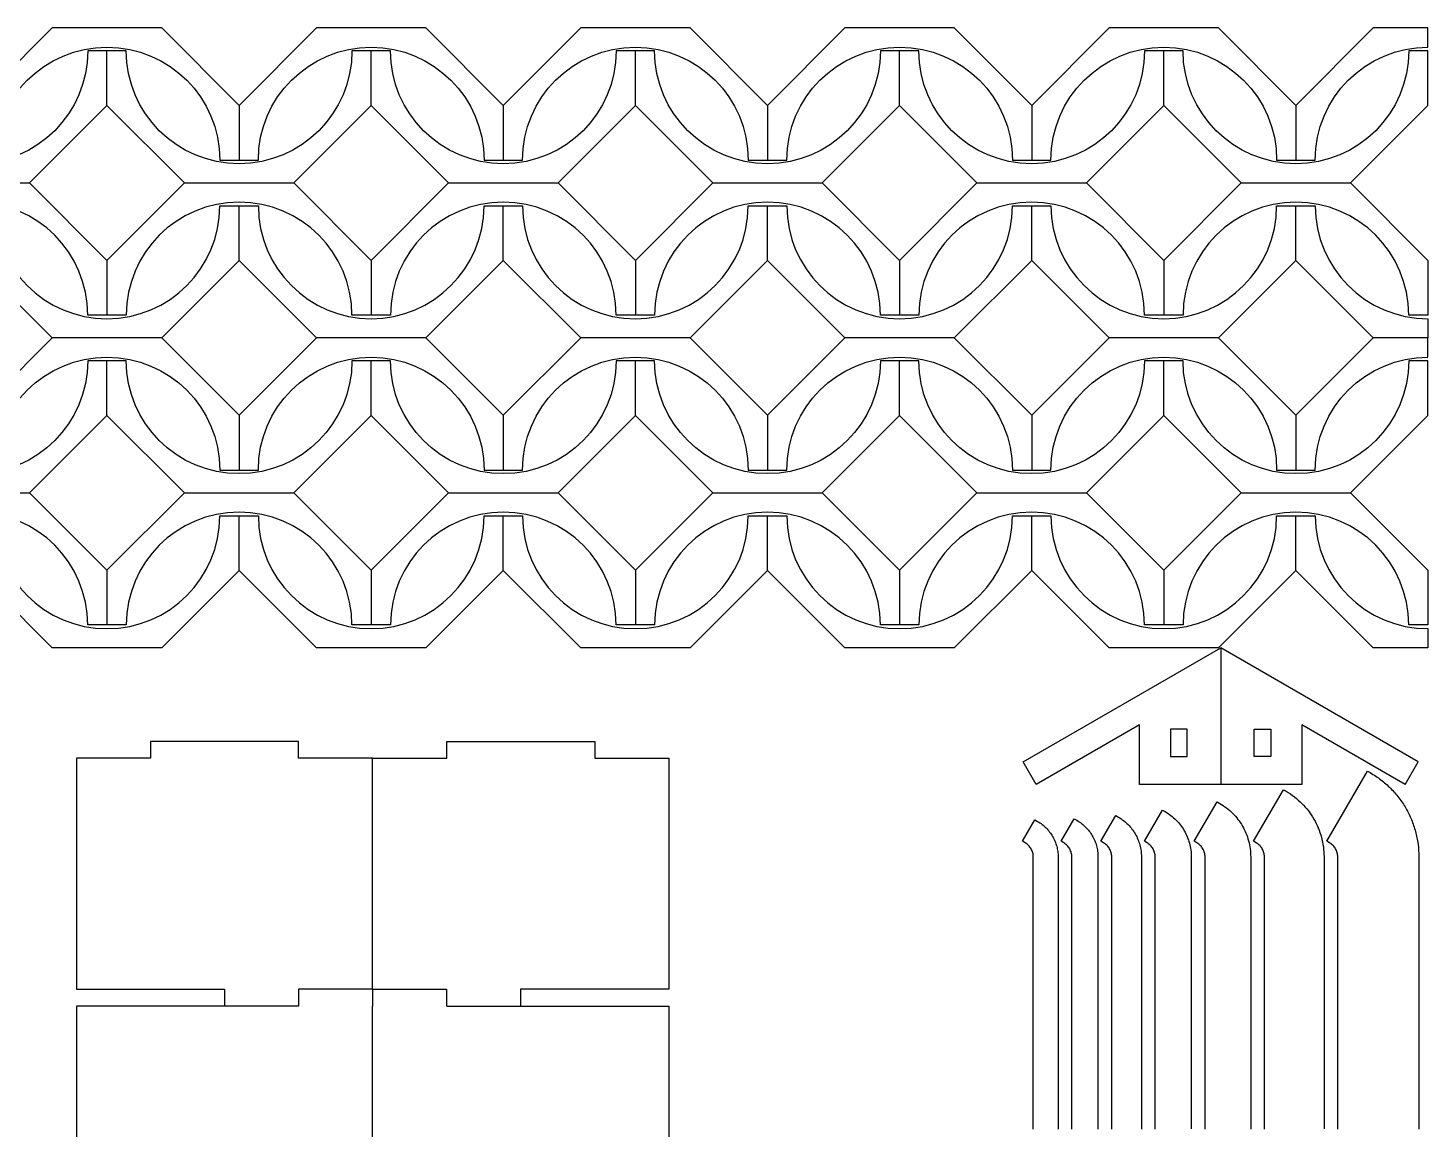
# Model space of a CAD drawing. Extents: x 0 to 1188, y -593 to 900.
# Drawn here: x 933.6 to 1188, y 699.9 to 900 of the extents above; entities that cross this region are included whole.
import ezdxf

# ---------------------------------------------------------------- set-up
doc = ezdxf.new("R2010")
doc.units = 0
doc.layers.add('Layer_1', color=7, linetype='CONTINUOUS')

msp = doc.modelspace()

# ---------------------------------------------------------------- linework, layer by layer
at = {"layer": 'Layer_1', "color": 7}
for p, q in [((938.05878, 899.99998), (923.999909, 885.94118)), ((957.941029, 899.99998), (938.05878, 899.99998)), ((971.999909, 885.94118), (957.941029, 899.99998)), ((986.058786, 899.99998), (971.999906, 885.94118)), ((1005.941026, 899.99998), (986.058786, 899.99998)), ((1019.999906, 885.94118), (1005.941026, 899.99998)), ((1034.058786, 899.99998), (1019.999906, 885.94118)), ((1053.941026, 899.99998), (1034.058786, 899.99998)), ((1067.999906, 885.94118), (1053.941026, 899.99998)), ((1082.058766, 899.99998), (1067.999906, 885.94118)), ((1101.941016, 899.99998), (1082.058766, 899.99998)), ((1115.999899, 885.94118), (1101.941016, 899.99998)), ((1130.05877, 899.99998), (1115.999899, 885.94118)), ((1149.941019, 899.99998), (1130.05877, 899.99998)), ((1163.999899, 885.94118), (1149.941019, 899.99998)), ((1178.05877, 900), (1163.999899, 885.9412)), ((1187.999895, 900), (1178.05877, 900)), ((1187.999839, 896.5001), (1187.999895, 900)), ((947.999859, 895.83811), (944.499919, 895.83811)), ((947.999859, 885.89701), (947.999859, 895.83811)), ((951.499919, 895.83811), (947.999859, 895.83811)), ((995.999859, 895.83811), (992.499919, 895.83811)), ((999.499916, 895.83811), (995.999856, 895.83811)), ((995.999859, 885.89701), (995.999859, 895.83811)), ((1043.999856, 895.83811), (1040.499917, 895.83811)), ((1043.999856, 885.89701), (1043.999856, 895.83811)), ((1047.499916, 895.83811), (1043.999856, 895.83811)), ((1091.999849, 895.83811), (1088.499909, 895.83811)), ((1091.999849, 885.89701), (1091.999849, 895.83811)), ((1095.499909, 895.83811), (1091.999849, 895.83811)), ((1139.999849, 895.83811), (1136.499909, 895.83811)), ((1139.999849, 885.89701), (1139.999849, 895.83811)), ((1143.499909, 895.83811), (1139.999849, 895.83811)), ((1187.999849, 895.83811), (1184.499909, 895.83811)), ((1187.999849, 885.89701), (1187.999849, 895.83811)), ((933.940979, 871.83821), (947.999859, 885.89701)), ((947.999859, 885.89701), (962.058739, 871.83821)), ((971.999906, 885.94118), (971.999906, 876.00008)), ((981.940979, 871.83821), (995.999859, 885.89701)), ((995.999856, 885.89701), (1010.058736, 871.83821)), ((1019.999906, 885.94118), (1019.999906, 876.00008)), ((1029.940985, 871.83821), (1043.999856, 885.89701)), ((1043.999856, 885.89701), (1058.058739, 871.83821)), ((1067.999906, 885.94118), (1067.999906, 876.00008)), ((1077.940989, 871.83821), (1091.999849, 885.89701)), ((1091.999849, 885.89701), (1106.058729, 871.83821)), ((1115.999899, 885.94118), (1115.999899, 876.00008)), ((1125.940969, 871.83821), (1139.999849, 885.89701)), ((1139.999849, 885.89701), (1154.058729, 871.83821)), ((1163.999899, 885.9412), (1163.999899, 876.0001)), ((1173.940969, 871.83821), (1187.999849, 885.89701)), ((968.499849, 876.00008), (971.999909, 876.00008)), ((971.999906, 876.00008), (975.499846, 876.00008)), ((1016.499846, 876.00008), (1019.999906, 876.00008)), ((1019.999906, 876.00008), (1023.499846, 876.00008)), ((1064.499846, 876.00008), (1067.999906, 876.00008)), ((1067.999906, 876.00008), (1071.499846, 876.00008)), ((1112.499839, 876.00008), (1115.999899, 876.00008)), ((1115.999899, 876.00008), (1119.499838, 876.00008)), ((1160.499839, 876.00008), (1163.999899, 876.00008)), ((1163.999899, 876.0001), (1167.499838, 876.0001)), ((914.058739, 871.83819), (933.940979, 871.83819)), ((933.940979, 871.83819), (947.999859, 857.77939)), ((947.999859, 857.77939), (962.058739, 871.83819)), ((962.058739, 871.83819), (981.940979, 871.83819)), ((981.940979, 871.83819), (995.999859, 857.77939)), ((995.999856, 857.77939), (1010.058736, 871.83819)), ((1010.058736, 871.83819), (1029.940985, 871.83819)), ((1029.940985, 871.83819), (1043.999856, 857.77939)), ((1043.999856, 857.77939), (1058.058739, 871.83819)), ((1058.058739, 871.83819), (1077.940989, 871.83819)), ((1077.940989, 871.83819), (1091.999849, 857.77939)), ((1091.999849, 857.77939), (1106.058729, 871.83819)), ((1106.058729, 871.83819), (1125.940969, 871.83819)), ((1125.940969, 871.83819), (1139.999849, 857.77939)), ((1139.999849, 857.77939), (1154.058729, 871.83819)), ((1154.058729, 871.83819), (1173.940969, 871.83819)), ((1173.940969, 871.83819), (1187.999849, 857.77939)), ((968.499849, 867.67632), (971.999909, 867.67632)), ((971.999906, 857.73522), (971.999906, 867.67632)), ((971.999906, 867.67632), (975.499846, 867.67632)), ((1016.499846, 867.67632), (1019.999906, 867.67632)), ((1019.999906, 857.73522), (1019.999906, 867.67632)), ((1019.999906, 867.67632), (1023.499846, 867.67632)), ((1064.499846, 867.67632), (1067.999906, 867.67632)), ((1067.999906, 857.73522), (1067.999906, 867.67632)), ((1067.999906, 867.67632), (1071.499846, 867.67632)), ((1112.499839, 867.67632), (1115.999899, 867.67632)), ((1115.999899, 857.73522), (1115.999899, 867.67632)), ((1115.999899, 867.67632), (1119.499838, 867.67632)), ((1160.499839, 867.67632), (1163.999899, 867.67632)), ((1163.999899, 857.7352), (1163.999899, 867.6763)), ((1163.999899, 867.6763), (1167.499838, 867.6763)), ((938.05878, 843.67642), (923.999909, 857.73522)), ((947.999859, 857.77939), (947.999859, 847.83829)), ((971.999909, 857.73522), (957.941029, 843.67642)), ((986.058786, 843.67642), (971.999906, 857.73522)), ((995.999859, 857.77939), (995.999859, 847.83829)), ((1019.999906, 857.73522), (1005.941026, 843.67642)), ((1034.058786, 843.67642), (1019.999906, 857.73522)), ((1043.999856, 857.77939), (1043.999856, 847.83829)), ((1067.999906, 857.73522), (1053.941026, 843.67642)), ((1082.058766, 843.67642), (1067.999906, 857.73522)), ((1091.999849, 857.77939), (1091.999849, 847.83829)), ((1115.999899, 857.73522), (1101.941016, 843.67642)), ((1130.05877, 843.67642), (1115.999899, 857.73522)), ((1139.999849, 857.77939), (1139.999849, 847.83829)), ((1163.999899, 857.73522), (1149.941019, 843.67642)), ((1178.05877, 843.6764), (1163.999899, 857.7352)), ((1187.999849, 857.77939), (1187.999849, 847.83829)), ((947.999859, 847.83829), (944.499919, 847.83829)), ((951.499919, 847.83829), (947.999859, 847.83829)), ((995.999859, 847.83829), (992.499919, 847.83829)), ((999.499916, 847.83829), (995.999856, 847.83829)), ((1043.999856, 847.83829), (1040.499917, 847.83829)), ((1047.499916, 847.83829), (1043.999856, 847.83829)), ((1091.999849, 847.83829), (1088.499909, 847.83829)), ((1095.499909, 847.83829), (1091.999849, 847.83829)), ((1139.999849, 847.83829), (1136.499909, 847.83829)), ((1143.499909, 847.83829), (1139.999849, 847.83829)), ((1187.999849, 847.83829), (1184.499909, 847.83829)), ((1187.999839, 847.1763), (1187.999895, 843.6764)), ((938.05878, 843.67638), (923.999909, 829.61758)), ((957.941029, 843.67642), (938.05878, 843.67642)), ((971.999909, 829.61758), (957.941029, 843.67638)), ((986.058786, 843.67638), (971.999906, 829.61758)), ((1005.941026, 843.67642), (986.058786, 843.67642)), ((1019.999906, 829.61758), (1005.941026, 843.67638)), ((1034.058786, 843.67638), (1019.999906, 829.61758)), ((1053.941026, 843.67642), (1034.058786, 843.67642)), ((1067.999906, 829.61758), (1053.941026, 843.67638)), ((1082.058766, 843.67638), (1067.999906, 829.61758)), ((1101.941016, 843.67642), (1082.058766, 843.67642)), ((1115.999899, 829.61758), (1101.941016, 843.67638)), ((1130.05877, 843.67638), (1115.999899, 829.61758)), ((1149.941019, 843.67642), (1130.05877, 843.67642)), ((1163.999899, 829.61758), (1149.941019, 843.67638)), ((1178.05877, 843.6764), (1163.999899, 829.6176)), ((1187.999895, 843.6764), (1178.05877, 843.6764)), ((1187.999839, 840.1765), (1187.999895, 843.6764)), ((947.999859, 839.51451), (944.499919, 839.51451)), ((947.999859, 829.57341), (947.999859, 839.51451)), ((951.499919, 839.51451), (947.999859, 839.51451)), ((995.999859, 839.51451), (992.499919, 839.51451)), ((999.499916, 839.51451), (995.999856, 839.51451)), ((995.999859, 829.57341), (995.999859, 839.51451)), ((1043.999856, 839.51451), (1040.499917, 839.51451)), ((1043.999856, 829.57341), (1043.999856, 839.51451)), ((1047.499916, 839.51451), (1043.999856, 839.51451)), ((1091.999849, 839.51451), (1088.499909, 839.51451)), ((1091.999849, 829.57341), (1091.999849, 839.51451)), ((1095.499909, 839.51451), (1091.999849, 839.51451)), ((1139.999849, 839.51451), (1136.499909, 839.51451)), ((1139.999849, 829.57341), (1139.999849, 839.51451)), ((1143.499909, 839.51451), (1139.999849, 839.51451)), ((1187.999849, 839.51451), (1184.499909, 839.51451)), ((1187.999849, 829.57341), (1187.999849, 839.51451)), ((933.940979, 815.51461), (947.999859, 829.57341)), ((947.999859, 829.57341), (962.058739, 815.51461)), ((971.999906, 829.61758), (971.999906, 819.67648)), ((981.940979, 815.51461), (995.999859, 829.57341)), ((995.999856, 829.57341), (1010.058736, 815.51461)), ((1019.999906, 829.61758), (1019.999906, 819.67648)), ((1029.940985, 815.51461), (1043.999856, 829.57341)), ((1043.999856, 829.57341), (1058.058739, 815.51461)), ((1067.999906, 829.61758), (1067.999906, 819.67648)), ((1077.940989, 815.51461), (1091.999849, 829.57341)), ((1091.999849, 829.57341), (1106.058729, 815.51461)), ((1115.999899, 829.61758), (1115.999899, 819.67648)), ((1125.940969, 815.51461), (1139.999849, 829.57341)), ((1139.999849, 829.57341), (1154.058729, 815.51461)), ((1163.999899, 829.6176), (1163.999899, 819.6765)), ((1173.940969, 815.51461), (1187.999849, 829.57341)), ((968.499849, 819.67648), (971.999909, 819.67648)), ((971.999906, 819.67648), (975.499846, 819.67648)), ((1016.499846, 819.67648), (1019.999906, 819.67648)), ((1019.999906, 819.67648), (1023.499846, 819.67648)), ((1064.499846, 819.67648), (1067.999906, 819.67648)), ((1067.999906, 819.67648), (1071.499846, 819.67648)), ((1112.499839, 819.67648), (1115.999899, 819.67648)), ((1115.999899, 819.67648), (1119.499838, 819.67648)), ((1160.499839, 819.67648), (1163.999899, 819.67648)), ((1163.999899, 819.6765), (1167.499838, 819.6765)), ((914.058739, 815.51459), (933.940979, 815.51459)), ((933.940979, 815.51459), (947.999859, 801.45579)), ((947.999859, 801.45579), (962.058739, 815.51459)), ((962.058739, 815.51459), (981.940979, 815.51459)), ((981.940979, 815.51459), (995.999859, 801.45579)), ((995.999856, 801.45579), (1010.058736, 815.51459)), ((1010.058736, 815.51459), (1029.940985, 815.51459)), ((1029.940985, 815.51459), (1043.999856, 801.45579)), ((1043.999856, 801.45579), (1058.058739, 815.51459)), ((1058.058739, 815.51459), (1077.940989, 815.51459)), ((1077.940989, 815.51459), (1091.999849, 801.45579)), ((1091.999849, 801.45579), (1106.058729, 815.51459)), ((1106.058729, 815.51459), (1125.940969, 815.51459)), ((1125.940969, 815.51459), (1139.999849, 801.45579)), ((1139.999849, 801.45579), (1154.058729, 815.51459)), ((1154.058729, 815.51459), (1173.940969, 815.51459)), ((1173.940969, 815.51459), (1187.999849, 801.45579)), ((968.499849, 811.35272), (971.999909, 811.35272)), ((971.999906, 801.41162), (971.999906, 811.35272)), ((971.999906, 811.35272), (975.499846, 811.35272)), ((1016.499846, 811.35272), (1019.999906, 811.35272)), ((1019.999906, 801.41162), (1019.999906, 811.35272)), ((1019.999906, 811.35272), (1023.499846, 811.35272)), ((1064.499846, 811.35272), (1067.999906, 811.35272)), ((1067.999906, 801.41162), (1067.999906, 811.35272)), ((1067.999906, 811.35272), (1071.499846, 811.35272)), ((1112.499839, 811.35272), (1115.999899, 811.35272)), ((1115.999899, 801.41162), (1115.999899, 811.35272)), ((1115.999899, 811.35272), (1119.499838, 811.35272)), ((1160.499839, 811.35272), (1163.999899, 811.35272)), ((1163.999899, 801.4116), (1163.999899, 811.3527)), ((1163.999899, 811.3527), (1167.499838, 811.3527)), ((938.05878, 787.35282), (923.999909, 801.41162)), ((947.999859, 801.45579), (947.999859, 791.51469)), ((971.999909, 801.41162), (957.941029, 787.35282)), ((986.058786, 787.35282), (971.999906, 801.41162)), ((995.999859, 801.45579), (995.999859, 791.51469)), ((1019.999906, 801.41162), (1005.941026, 787.35282)), ((1034.058786, 787.35282), (1019.999906, 801.41162)), ((1043.999856, 801.45579), (1043.999856, 791.51469)), ((1067.999906, 801.41162), (1053.941026, 787.35282)), ((1082.058766, 787.35282), (1067.999906, 801.41162)), ((1091.999849, 801.45579), (1091.999849, 791.51469)), ((1115.999899, 801.41162), (1101.941016, 787.35282)), ((1130.05877, 787.35282), (1115.999899, 801.41162)), ((1139.999849, 801.45579), (1139.999849, 791.51469)), ((1163.999899, 801.41162), (1149.941019, 787.35282)), ((1178.05877, 787.3528), (1163.999899, 801.4116)), ((1187.999849, 801.45579), (1187.999849, 791.51469)), ((947.999859, 791.51469), (944.499919, 791.51469)), ((951.499919, 791.51469), (947.999859, 791.51469)), ((995.999859, 791.51469), (992.499919, 791.51469)), ((999.499916, 791.51469), (995.999856, 791.51469)), ((1043.999856, 791.51469), (1040.499917, 791.51469)), ((1047.499916, 791.51469), (1043.999856, 791.51469)), ((1091.999849, 791.51469), (1088.499909, 791.51469)), ((1095.499909, 791.51469), (1091.999849, 791.51469)), ((1139.999849, 791.51469), (1136.499909, 791.51469)), ((1143.499909, 791.51469), (1139.999849, 791.51469)), ((1187.999849, 791.51469), (1184.499909, 791.51469)), ((1187.999839, 790.8527), (1187.999895, 787.3528)), ((957.941029, 787.35282), (938.05878, 787.35282)), ((1005.941026, 787.35282), (986.058786, 787.35282)), ((1053.941026, 787.35282), (1034.058786, 787.35282)), ((1101.941016, 787.35282), (1082.058766, 787.35282)), ((1114.444874, 766.631516), (1150.335561, 787.352808)), ((1149.941019, 787.35282), (1130.05877, 787.35282)), ((1150.335561, 787.352808), (1150.335561, 762.526625)), ((1186.226259, 766.631516), (1150.335561, 787.352808)), ((1187.999895, 787.3528), (1178.05877, 787.3528)), ((1135.605472, 773.375637), (1116.815073, 762.526625)), ((1135.605472, 762.526625), (1135.605472, 773.375637)), ((1183.856059, 762.526625), (1165.06566, 773.375637)), ((1165.06566, 773.375637), (1165.06566, 762.526625)), ((1141.231672, 772.601196), (1141.231672, 767.601116)), ((1144.231372, 772.601196), (1141.231672, 772.601196)), ((1141.231672, 772.601196), (1141.231672, 772.601196)), ((1144.231372, 767.601116), (1144.231372, 772.601196)), ((1156.439761, 767.601116), (1156.439761, 772.601196)), ((1156.439761, 772.601196), (1159.43946, 772.601196)), ((1159.43946, 772.601196), (1159.43946, 767.601116)), ((1159.43946, 772.601196), (1159.43946, 772.601196)), ((982.788937, 770.368245), (955.892336, 770.368245)), ((955.892336, 770.368245), (955.892336, 767.309545)), ((982.788937, 767.309545), (982.788937, 770.368245)), ((1009.715303, 767.309543), (1009.715303, 770.368243)), ((1009.715303, 770.368243), (1036.611904, 770.368243)), ((1036.611904, 770.368243), (1036.611904, 767.309543)), ((955.892336, 767.309545), (942.429216, 767.309545)), ((942.429216, 767.309545), (942.429216, 725.309644)), ((996.252068, 767.309545), (982.788937, 767.309545)), ((996.252068, 725.309644), (996.252068, 767.309545)), ((996.252173, 767.309543), (1009.715303, 767.309543)), ((1036.611904, 767.309543), (1050.075024, 767.309543)), ((1050.075024, 767.309543), (1050.075024, 725.309642)), ((1116.815073, 762.526625), (1114.444874, 766.631516)), ((1141.231672, 767.601116), (1144.231372, 767.601116)), ((1159.43946, 767.601116), (1156.439761, 767.601116)), ((1183.856059, 762.526625), (1186.226259, 766.631516)), ((1169.642706, 752.207529), (1177.008015, 764.96462)), ((1177.008015, 764.96462), (1177.497325, 764.68222)), ((1165.06566, 762.526625), (1135.605472, 762.526625)), ((1156.318596, 752.210179), (1161.728485, 761.580369)), ((1161.728485, 761.580369), (1162.217315, 761.298169)), ((1145.52739, 752.207405), (1149.670889, 759.384157)), ((1149.670889, 759.384157), (1150.160194, 759.101657)), ((1114.329556, 752.209229), (1116.579586, 756.106329)), ((1116.579586, 756.106329), (1117.068886, 755.823929)), ((1121.333526, 752.208629), (1123.703726, 756.314029)), ((1123.703726, 756.314029), (1124.192556, 756.031729)), ((1128.577336, 752.208629), (1131.271696, 756.875429)), ((1131.271696, 756.875429), (1131.761006, 756.592929)), ((1136.470426, 752.208729), (1139.746825, 757.883629)), ((1139.746825, 757.883629), (1140.236135, 757.601129)), ((1119.797396, 753.092929), (1119.797396, 753.092929)), ((1114.818826, 751.926629), (1114.329556, 752.209229)), ((1121.822836, 751.926229), (1121.333526, 752.208629)), ((1129.066646, 751.926229), (1128.577336, 752.208629)), ((1136.959716, 751.926129), (1136.470426, 752.208729)), ((1146.016694, 751.924905), (1145.52739, 752.207405)), ((1156.807906, 751.927679), (1156.318596, 752.210179)), ((1170.132025, 751.925129), (1169.642706, 752.207529)), ((1116.269816, 749.760729), (1116.272816, 749.760729)), ((1116.296376, 699.929328), (1116.296216, 749.364229)), ((1120.796936, 749.362729), (1120.797176, 699.929028)), ((1123.273786, 749.760129), (1123.276786, 749.760129)), ((1123.300336, 699.928828), (1123.300186, 749.363829)), ((1128.040885, 749.364529), (1128.041055, 699.929628)), ((1130.518596, 749.760229), (1130.520596, 749.760229)), ((1130.545156, 699.928828), (1130.544996, 749.363729)), ((1135.934125, 749.363729), (1135.934115, 699.929628)), ((1138.410696, 749.760229), (1138.413696, 749.760229)), ((1138.437266, 699.928828), (1138.437096, 749.363729)), ((1144.991135, 749.364529), (1144.990605, 699.930728)), ((1147.468023, 749.76046), (1147.470621, 749.75896)), ((1147.49457, 699.92916), (1147.494399, 749.364065)), ((1155.782426, 749.36301), (1155.782363, 699.928818)), ((1158.258855, 749.761679), (1158.261855, 749.761679)), ((1158.285375, 699.930378), (1158.285455, 749.365679)), ((1169.106084, 749.366679), (1169.106484, 699.931078)), ((1171.583995, 749.760229), (1171.585995, 749.759229)), ((1171.610575, 699.928828), (1171.610395, 749.363729)), ((1186.341494, 749.364229), (1186.340904, 699.929128)), ((942.429216, 725.309644), (969.355527, 725.309644)), ((969.355527, 725.309644), (969.355527, 722.250944)), ((996.252068, 725.309644), (982.803797, 725.309644)), ((982.803797, 725.309644), (982.803797, 722.250944)), ((996.252068, 725.309644), (996.252068, 722.250944)), ((996.252173, 725.309642), (1009.700443, 725.309642)), ((1009.700443, 725.309642), (1009.700443, 722.250942)), ((1050.075024, 725.309642), (1023.148713, 725.309642)), ((1023.148713, 725.309642), (1023.148713, 722.250942)), ((982.777037, 722.250924), (942.429226, 722.250924)), ((942.429226, 722.250924), (942.429226, 680.251023)), ((996.252078, 680.251023), (996.252078, 722.250924)), ((1009.727218, 722.250834), (1050.075029, 722.250834)), ((1050.075029, 722.250834), (1050.075029, 680.250933)), ((1158.285545, 699.929578), (1158.285375, 699.930378)), ((1158.286175, 699.929578), (1158.285545, 699.929578))]:
    msp.add_line(p, q, dxfattribs=at)
for points in [[(944.499919, 895.83811), (944.499919, 884.51631), (935.321769, 875.33811), (923.999919, 875.33811)], [(927.499848, 876.00008), (927.499848, 887.32188), (936.677999, 896.50008), (947.999849, 896.50008)], [(947.999849, 896.50008), (959.321689, 896.50008), (968.499849, 887.32188), (968.499849, 876.00008)], [(971.999919, 875.33811), (960.678079, 875.33811), (951.499919, 884.51631), (951.499919, 895.83811)], [(992.499919, 895.83811), (992.499919, 884.51631), (983.321769, 875.33811), (971.999919, 875.33811)], [(975.499846, 876.00008), (975.499846, 887.32188), (984.677996, 896.50008), (995.999846, 896.50008)], [(995.999846, 896.50008), (1007.321686, 896.50008), (1016.499846, 887.32188), (1016.499846, 876.00008)], [(1019.999916, 875.33811), (1008.678076, 875.33811), (999.499916, 884.51631), (999.499916, 895.83811)], [(1040.499917, 895.83811), (1040.499917, 884.51631), (1031.321766, 875.33811), (1019.999916, 875.33811)], [(1023.499846, 876.00008), (1023.499846, 887.32188), (1032.677996, 896.50008), (1043.999846, 896.50008)], [(1043.999846, 896.50008), (1055.321686, 896.50008), (1064.499846, 887.32188), (1064.499846, 876.00008)], [(1067.999919, 875.33811), (1056.678079, 875.33811), (1047.499916, 884.51631), (1047.499916, 895.83811)], [(1088.499909, 895.83811), (1088.499909, 884.51631), (1079.321769, 875.33811), (1067.999919, 875.33811)], [(1071.499846, 876.00008), (1071.499846, 887.32188), (1080.677986, 896.50008), (1091.999836, 896.50008)], [(1091.999836, 896.50008), (1103.321676, 896.50008), (1112.499839, 887.32188), (1112.499839, 876.00008)], [(1115.999909, 875.33811), (1104.678069, 875.33811), (1095.499909, 884.51631), (1095.499909, 895.83811)], [(1136.499909, 895.83811), (1136.499909, 884.51631), (1127.321759, 875.33811), (1115.999909, 875.33811)], [(1119.499838, 876.00008), (1119.499838, 887.32188), (1128.677989, 896.50008), (1139.999839, 896.50008)], [(1139.999839, 896.50008), (1151.321679, 896.50008), (1160.499839, 887.32188), (1160.499839, 876.00008)], [(1163.999909, 875.33811), (1152.678069, 875.33811), (1143.499909, 884.51631), (1143.499909, 895.83811)], [(1184.499909, 895.83811), (1184.499909, 884.51631), (1175.321759, 875.33811), (1163.999909, 875.33811)], [(1167.499838, 876.0001), (1167.499838, 887.3219), (1176.677989, 896.5001), (1187.999839, 896.5001)], [(944.499919, 847.83829), (944.499919, 859.16009), (935.321769, 868.33829), (923.999919, 868.33829)], [(927.499848, 867.67632), (927.499848, 856.35452), (936.677999, 847.17632), (947.999849, 847.17632)], [(947.999849, 847.17632), (959.321689, 847.17632), (968.499849, 856.35452), (968.499849, 867.67632)], [(971.999919, 868.33829), (960.678079, 868.33829), (951.499919, 859.16009), (951.499919, 847.83829)], [(992.499919, 847.83829), (992.499919, 859.16009), (983.321769, 868.33829), (971.999919, 868.33829)], [(975.499846, 867.67632), (975.499846, 856.35452), (984.677996, 847.17632), (995.999846, 847.17632)], [(995.999846, 847.17632), (1007.321686, 847.17632), (1016.499846, 856.35452), (1016.499846, 867.67632)], [(1019.999916, 868.33829), (1008.678076, 868.33829), (999.499916, 859.16009), (999.499916, 847.83829)], [(1040.499917, 847.83829), (1040.499917, 859.16009), (1031.321766, 868.33829), (1019.999916, 868.33829)], [(1023.499846, 867.67632), (1023.499846, 856.35452), (1032.677996, 847.17632), (1043.999846, 847.17632)], [(1043.999846, 847.17632), (1055.321686, 847.17632), (1064.499846, 856.35452), (1064.499846, 867.67632)], [(1067.999919, 868.33829), (1056.678079, 868.33829), (1047.499916, 859.16009), (1047.499916, 847.83829)], [(1088.499909, 847.83829), (1088.499909, 859.16009), (1079.321769, 868.33829), (1067.999919, 868.33829)], [(1071.499846, 867.67632), (1071.499846, 856.35452), (1080.677986, 847.17632), (1091.999836, 847.17632)], [(1091.999836, 847.17632), (1103.321676, 847.17632), (1112.499839, 856.35452), (1112.499839, 867.67632)], [(1115.999909, 868.33829), (1104.678069, 868.33829), (1095.499909, 859.16009), (1095.499909, 847.83829)], [(1136.499909, 847.83829), (1136.499909, 859.16009), (1127.321759, 868.33829), (1115.999909, 868.33829)], [(1119.499838, 867.67632), (1119.499838, 856.35452), (1128.677989, 847.17632), (1139.999839, 847.17632)], [(1139.999839, 847.17632), (1151.321679, 847.17632), (1160.499839, 856.35452), (1160.499839, 867.67632)], [(1163.999909, 868.33829), (1152.678069, 868.33829), (1143.499909, 859.16009), (1143.499909, 847.83829)], [(1184.499909, 847.83829), (1184.499909, 859.16009), (1175.321759, 868.33829), (1163.999909, 868.33829)], [(1167.499838, 867.6763), (1167.499838, 856.3545), (1176.677989, 847.1763), (1187.999839, 847.1763)], [(944.499919, 839.51451), (944.499919, 828.19271), (935.321769, 819.01451), (923.999919, 819.01451)], [(927.499848, 819.67648), (927.499848, 830.99828), (936.677999, 840.17648), (947.999849, 840.17648)], [(947.999849, 840.17648), (959.321689, 840.17648), (968.499849, 830.99828), (968.499849, 819.67648)], [(971.999919, 819.01451), (960.678079, 819.01451), (951.499919, 828.19271), (951.499919, 839.51451)], [(992.499919, 839.51451), (992.499919, 828.19271), (983.321769, 819.01451), (971.999919, 819.01451)], [(975.499846, 819.67648), (975.499846, 830.99828), (984.677996, 840.17648), (995.999846, 840.17648)], [(995.999846, 840.17648), (1007.321686, 840.17648), (1016.499846, 830.99828), (1016.499846, 819.67648)], [(1019.999916, 819.01451), (1008.678076, 819.01451), (999.499916, 828.19271), (999.499916, 839.51451)], [(1040.499917, 839.51451), (1040.499917, 828.19271), (1031.321766, 819.01451), (1019.999916, 819.01451)], [(1023.499846, 819.67648), (1023.499846, 830.99828), (1032.677996, 840.17648), (1043.999846, 840.17648)], [(1043.999846, 840.17648), (1055.321686, 840.17648), (1064.499846, 830.99828), (1064.499846, 819.67648)], [(1067.999919, 819.01451), (1056.678079, 819.01451), (1047.499916, 828.19271), (1047.499916, 839.51451)], [(1088.499909, 839.51451), (1088.499909, 828.19271), (1079.321769, 819.01451), (1067.999919, 819.01451)], [(1071.499846, 819.67648), (1071.499846, 830.99828), (1080.677986, 840.17648), (1091.999836, 840.17648)], [(1091.999836, 840.17648), (1103.321676, 840.17648), (1112.499839, 830.99828), (1112.499839, 819.67648)], [(1115.999909, 819.01451), (1104.678069, 819.01451), (1095.499909, 828.19271), (1095.499909, 839.51451)], [(1136.499909, 839.51451), (1136.499909, 828.19271), (1127.321759, 819.01451), (1115.999909, 819.01451)], [(1119.499838, 819.67648), (1119.499838, 830.99828), (1128.677989, 840.17648), (1139.999839, 840.17648)], [(1139.999839, 840.17648), (1151.321679, 840.17648), (1160.499839, 830.99828), (1160.499839, 819.67648)], [(1163.999909, 819.01451), (1152.678069, 819.01451), (1143.499909, 828.19271), (1143.499909, 839.51451)], [(1184.499909, 839.51451), (1184.499909, 828.19271), (1175.321759, 819.01451), (1163.999909, 819.01451)], [(1167.499838, 819.6765), (1167.499838, 830.9983), (1176.677989, 840.1765), (1187.999839, 840.1765)], [(944.499919, 791.51469), (944.499919, 802.83649), (935.321769, 812.01469), (923.999919, 812.01469)], [(971.999919, 812.01469), (960.678079, 812.01469), (951.499919, 802.83649), (951.499919, 791.51469)], [(992.499919, 791.51469), (992.499919, 802.83649), (983.321769, 812.01469), (971.999919, 812.01469)], [(1019.999916, 812.01469), (1008.678076, 812.01469), (999.499916, 802.83649), (999.499916, 791.51469)], [(1040.499917, 791.51469), (1040.499917, 802.83649), (1031.321766, 812.01469), (1019.999916, 812.01469)], [(1067.999919, 812.01469), (1056.678079, 812.01469), (1047.499916, 802.83649), (1047.499916, 791.51469)], [(1088.499909, 791.51469), (1088.499909, 802.83649), (1079.321769, 812.01469), (1067.999919, 812.01469)], [(1115.999909, 812.01469), (1104.678069, 812.01469), (1095.499909, 802.83649), (1095.499909, 791.51469)], [(1136.499909, 791.51469), (1136.499909, 802.83649), (1127.321759, 812.01469), (1115.999909, 812.01469)], [(1163.999909, 812.01469), (1152.678069, 812.01469), (1143.499909, 802.83649), (1143.499909, 791.51469)], [(1184.499909, 791.51469), (1184.499909, 802.83649), (1175.321759, 812.01469), (1163.999909, 812.01469)], [(927.499848, 811.35272), (927.499848, 800.03092), (936.677999, 790.85272), (947.999849, 790.85272)], [(947.999849, 790.85272), (959.321689, 790.85272), (968.499849, 800.03092), (968.499849, 811.35272)], [(975.499846, 811.35272), (975.499846, 800.03092), (984.677996, 790.85272), (995.999846, 790.85272)], [(995.999846, 790.85272), (1007.321686, 790.85272), (1016.499846, 800.03092), (1016.499846, 811.35272)], [(1023.499846, 811.35272), (1023.499846, 800.03092), (1032.677996, 790.85272), (1043.999846, 790.85272)], [(1043.999846, 790.85272), (1055.321686, 790.85272), (1064.499846, 800.03092), (1064.499846, 811.35272)], [(1071.499846, 811.35272), (1071.499846, 800.03092), (1080.677986, 790.85272), (1091.999836, 790.85272)], [(1091.999836, 790.85272), (1103.321676, 790.85272), (1112.499839, 800.03092), (1112.499839, 811.35272)], [(1119.499838, 811.35272), (1119.499838, 800.03092), (1128.677989, 790.85272), (1139.999839, 790.85272)], [(1139.999839, 790.85272), (1151.321679, 790.85272), (1160.499839, 800.03092), (1160.499839, 811.35272)], [(1167.499838, 811.3527), (1167.499838, 800.0309), (1176.677989, 790.8527), (1187.999839, 790.8527)], [(1177.497325, 764.68222), (1178.183045, 764.286319), (1178.832894, 763.848719), (1179.448834, 763.374719)], [(1179.448834, 763.374719), (1180.064194, 762.900819), (1180.646004, 762.390219), (1181.188704, 761.845219)], [(1162.217315, 761.298169), (1162.752415, 760.989169), (1163.260625, 760.648469), (1163.740385, 760.279469)], [(1181.188704, 761.845219), (1181.730984, 761.300519), (1182.234074, 760.721619), (1182.698864, 760.114019)], [(1150.160194, 759.101657), (1150.597641, 758.849097), (1151.011462, 758.570917), (1151.402925, 758.269851)], [(1151.402925, 758.269851), (1151.7936, 757.969239), (1152.161682, 757.644836), (1152.50654, 757.298508)], [(1163.740385, 760.279469), (1164.219345, 759.910569), (1164.668995, 759.513269), (1165.091595, 759.088769)], [(1165.091595, 759.088769), (1165.513705, 758.664779), (1165.906935, 758.214679), (1166.268964, 757.741279)], [(1182.698864, 760.114019), (1183.163624, 759.506419), (1183.589424, 758.870629), (1183.971644, 758.208629)], [(1183.971644, 758.208629), (1184.353894, 757.546629), (1184.692704, 756.860729), (1184.986574, 756.154329)], [(1117.068886, 755.823929), (1117.360506, 755.655629), (1117.633696, 755.471229), (1117.892736, 755.270929)], [(1124.192556, 756.031729), (1124.493326, 755.858029), (1124.776956, 755.666629), (1125.044516, 755.460129)], [(1125.044516, 755.460129), (1125.311146, 755.254229), (1125.562796, 755.034529), (1125.798686, 754.797529)], [(1131.761006, 756.592929), (1132.086956, 756.405229), (1132.395326, 756.198929), (1132.685446, 755.974929)], [(1132.685446, 755.974929), (1132.975125, 755.752329), (1133.247425, 755.512029), (1133.503315, 755.255029)], [(1140.236135, 757.601129), (1140.606755, 757.387129), (1140.955845, 757.152029), (1141.286835, 756.897529)], [(1141.286835, 756.897529), (1141.616955, 756.643429), (1141.927755, 756.368129), (1142.219375, 756.075229)], [(1142.219375, 756.075229), (1142.510255, 755.783129), (1142.781705, 755.472729), (1143.031665, 755.146129)], [(1152.50654, 757.298508), (1152.850727, 756.952798), (1153.1706, 756.585214), (1153.466089, 756.198916)], [(1153.466089, 756.198916), (1153.761085, 755.813364), (1154.031903, 755.408054), (1154.274997, 754.987226)], [(1166.268964, 757.741279), (1166.631064, 757.268079), (1166.962674, 756.771479), (1167.260694, 756.255379)], [(1167.260694, 756.255379), (1167.558734, 755.739279), (1167.823524, 755.204979), (1168.052414, 754.654579)], [(1184.986574, 756.154329), (1185.280144, 755.448329), (1185.527894, 754.720729), (1185.728644, 753.978029)], [(1117.892736, 755.270929), (1118.151286, 755.071929), (1118.395746, 754.857129), (1118.624346, 754.627529)], [(1118.624346, 754.627529), (1118.852306, 754.398929), (1119.065456, 754.155029), (1119.261506, 753.898929)], [(1119.261506, 753.898929), (1119.457496, 753.642629), (1119.635546, 753.373429), (1119.797396, 753.092929)], [(1119.797396, 753.092929), (1119.959286, 752.812429), (1120.102216, 752.521029), (1120.226246, 752.222929)], [(1125.798686, 754.797529), (1126.033876, 754.561229), (1126.252796, 754.308229), (1126.455086, 754.043729)], [(1126.455086, 754.043729), (1126.656896, 753.780029), (1126.842605, 753.502929), (1127.009345, 753.214529)], [(1127.009345, 753.214529), (1127.176395, 752.925129), (1127.324175, 752.625529), (1127.452125, 752.317829)], [(1133.503315, 755.255029), (1133.758635, 754.999029), (1133.994555, 754.725429), (1134.213975, 754.438729)], [(1134.213975, 754.438729), (1134.432805, 754.152629), (1134.634685, 753.851729), (1134.815375, 753.538929)], [(1134.815375, 753.538929), (1134.996445, 753.225429), (1135.157115, 752.900129), (1135.295885, 752.566529)], [(1143.031665, 755.146129), (1143.281225, 754.819829), (1143.509545, 754.476329), (1143.715395, 754.120029)], [(1143.715395, 754.120029), (1143.921465, 753.763029), (1144.105295, 753.394129), (1144.263395, 753.014229)], [(1144.263395, 753.014229), (1144.421085, 752.635029), (1144.554125, 752.245129), (1144.662035, 751.846029)], [(1154.274997, 754.987226), (1154.518398, 754.565529), (1154.735089, 754.127268), (1154.921964, 753.678046)], [(1154.921964, 753.678046), (1155.108501, 753.229597), (1155.266361, 752.768259), (1155.393957, 752.29622)], [(1168.052414, 754.654579), (1168.281084, 754.104879), (1168.474464, 753.539379), (1168.630884, 752.960979)], [(1168.630884, 752.960979), (1168.786944, 752.383779), (1168.905454, 751.793079), (1168.985584, 751.193079)], [(1185.728644, 753.978029), (1185.929204, 753.236229), (1186.083764, 752.479129), (1186.186614, 751.708729)], [(1115.148126, 751.707629), (1115.045566, 751.786629), (1114.937056, 751.858429), (1114.818826, 751.926629)], [(1115.436156, 751.452529), (1115.345556, 751.543529), (1115.249666, 751.629429), (1115.148126, 751.707629)], [(1115.687866, 751.165229), (1115.609966, 751.266929), (1115.525716, 751.362729), (1115.436156, 751.452529)], [(1115.900336, 750.846529), (1115.835436, 750.958129), (1115.765116, 751.064329), (1115.687866, 751.165229)], [(1116.072086, 750.499029), (1116.022786, 750.617629), (1115.965326, 750.733929), (1115.900336, 750.846529)], [(1116.196316, 750.136529), (1116.162916, 750.260829), (1116.120916, 750.381829), (1116.072086, 750.499029)], [(1120.226246, 752.222929), (1120.349846, 751.925829), (1120.454346, 751.620129), (1120.538986, 751.307129)], [(1120.538986, 751.307129), (1120.623186, 750.995729), (1120.687066, 750.677929), (1120.730436, 750.353329)], [(1120.730436, 750.353329), (1120.773536, 750.030129), (1120.796936, 749.700629), (1120.796936, 749.362729)], [(1122.152136, 751.707229), (1122.049536, 751.786229), (1121.941066, 751.857929), (1121.822836, 751.926229)], [(1122.440136, 751.451929), (1122.349536, 751.542929), (1122.253646, 751.628929), (1122.152136, 751.707229)], [(1122.691846, 751.164729), (1122.613946, 751.266329), (1122.529726, 751.362329), (1122.440136, 751.451929)], [(1122.904336, 750.845929), (1122.839436, 750.957529), (1122.769126, 751.063729), (1122.691846, 751.164729)], [(1123.076106, 750.498529), (1123.026806, 750.617029), (1122.969306, 750.733429), (1122.904336, 750.845929)], [(1123.200286, 750.135929), (1123.167086, 750.260329), (1123.124886, 750.381229), (1123.076106, 750.498529)], [(1127.452125, 752.317829), (1127.579685, 752.011129), (1127.686895, 751.695029), (1127.774225, 751.372029)], [(1127.774225, 751.372029), (1127.861125, 751.050629), (1127.927635, 750.721829), (1127.972385, 750.386829)], [(1127.972385, 750.386829), (1128.016885, 750.053229), (1128.040885, 749.713029), (1128.040885, 749.364529)], [(1129.395936, 751.707229), (1129.293356, 751.786229), (1129.184876, 751.857929), (1129.066646, 751.926229)], [(1129.683946, 751.451929), (1129.593346, 751.542929), (1129.497446, 751.628929), (1129.395936, 751.707229)], [(1129.935656, 751.164729), (1129.857756, 751.266329), (1129.773546, 751.362329), (1129.683946, 751.451929)], [(1130.148156, 750.845929), (1130.083256, 750.957629), (1130.012916, 751.063829), (1129.935656, 751.164729)], [(1130.319916, 750.498629), (1130.270616, 750.617129), (1130.213096, 750.733429), (1130.148156, 750.845929)], [(1130.444096, 750.136029), (1130.410896, 750.260329), (1130.368796, 750.381229), (1130.319916, 750.498629)], [(1135.295885, 752.566529), (1135.434265, 752.233929), (1135.551765, 751.891429), (1135.646505, 751.541229)], [(1135.646505, 751.541229), (1135.740805, 751.192429), (1135.812635, 750.835329), (1135.861125, 750.472029)], [(1135.861125, 750.472029), (1135.909425, 750.109929), (1135.934125, 749.741129), (1135.934125, 749.363729)], [(1137.289006, 751.707129), (1137.186456, 751.786129), (1137.077946, 751.857929), (1136.959716, 751.926129)], [(1137.577046, 751.452029), (1137.486446, 751.543029), (1137.390546, 751.628929), (1137.289006, 751.707129)], [(1137.828756, 751.164829), (1137.750856, 751.266429), (1137.666616, 751.362329), (1137.577046, 751.452029)], [(1138.041246, 750.846029), (1137.976346, 750.957629), (1137.906016, 751.063829), (1137.828756, 751.164829)], [(1138.213016, 750.498629), (1138.163716, 750.617129), (1138.106216, 750.733529), (1138.041246, 750.846029)], [(1138.337196, 750.136029), (1138.303896, 750.260329), (1138.261796, 750.381329), (1138.213016, 750.498629)], [(1144.662035, 751.846029), (1144.769525, 751.448229), (1144.850675, 751.040829), (1144.905935, 750.626929)], [(1144.905935, 750.626929), (1144.961035, 750.214129), (1144.991235, 749.793729), (1144.991135, 749.364529)], [(1146.345988, 751.705919), (1146.243325, 751.784822), (1146.134915, 751.85665), (1146.016694, 751.924905)], [(1146.634006, 751.45072), (1146.543353, 751.541164), (1146.447517, 751.627672), (1146.345988, 751.705919)], [(1146.885711, 751.163486), (1146.807829, 751.265031), (1146.723575, 751.361018), (1146.634006, 751.45072)], [(1147.098204, 750.844735), (1147.033244, 750.95614), (1146.962965, 751.062534), (1146.885711, 751.163486)], [(1147.269962, 750.497309), (1147.220654, 750.615844), (1147.163175, 750.732168), (1147.098204, 750.844735)], [(1147.394155, 750.134737), (1147.360847, 750.259046), (1147.318788, 750.379977), (1147.269962, 750.497309)], [(1155.393957, 752.29622), (1155.521186, 751.825547), (1155.617446, 751.344695), (1155.682799, 750.855129)], [(1155.682799, 750.855129), (1155.748047, 750.366663), (1155.782411, 749.869123), (1155.782426, 749.36301)], [(1157.137196, 751.708679), (1157.034646, 751.787679), (1156.926136, 751.859479), (1156.807906, 751.927679)], [(1157.425216, 751.453479), (1157.334616, 751.543479), (1157.238736, 751.630479), (1157.137196, 751.708679)], [(1157.677165, 751.166679), (1157.599266, 751.268279), (1157.514546, 751.363379), (1157.425216, 751.453479)], [(1157.889405, 750.847479), (1157.824505, 750.959079), (1157.754415, 751.065779), (1157.677165, 751.166679)], [(1158.061165, 750.500079), (1158.011865, 750.618579), (1157.954375, 750.734979), (1157.889405, 750.847479)], [(1158.185355, 750.137479), (1158.152055, 750.261879), (1158.109955, 750.382779), (1158.061165, 750.500079)], [(1168.985584, 751.193079), (1169.065584, 750.593979), (1169.106104, 749.985379), (1169.106084, 749.366679)], [(1170.461315, 751.706129), (1170.358725, 751.785129), (1170.250255, 751.856829), (1170.132025, 751.925129)], [(1170.749345, 751.450929), (1170.658745, 751.541929), (1170.562835, 751.627829), (1170.461315, 751.706129)], [(1171.001045, 751.163729), (1170.923145, 751.265329), (1170.838925, 751.361229), (1170.749345, 751.450929)], [(1171.213535, 750.844929), (1171.148635, 750.956629), (1171.078275, 751.062729), (1171.001045, 751.163729)], [(1171.385285, 750.497529), (1171.335985, 750.616129), (1171.278525, 750.732429), (1171.213535, 750.844929)], [(1171.509495, 750.135029), (1171.476195, 750.259229), (1171.434095, 750.380129), (1171.385285, 750.497529)], [(1186.186614, 751.708729), (1186.289364, 750.938829), (1186.341504, 750.156629), (1186.341494, 749.364229)], [(1116.272816, 749.760729), (1116.255716, 749.889229), (1116.229316, 750.014529), (1116.196316, 750.136529)], [(1116.296216, 749.364229), (1116.296206, 749.502129), (1116.287216, 749.633929), (1116.269816, 749.760729)], [(1123.276786, 749.760129), (1123.259686, 749.888729), (1123.233386, 750.014029), (1123.200286, 750.135929)], [(1123.300186, 749.363829), (1123.300156, 749.501629), (1123.291186, 749.633429), (1123.273786, 749.760129)], [(1130.520596, 749.760229), (1130.503496, 749.888729), (1130.477196, 750.014129), (1130.444096, 750.136029)], [(1130.544996, 749.363729), (1130.544986, 749.501629), (1130.535996, 749.633429), (1130.518596, 749.760229)], [(1138.413696, 749.760229), (1138.396596, 749.888729), (1138.370196, 750.014029), (1138.337196, 750.136029)], [(1138.437096, 749.363729), (1138.436986, 749.501729), (1138.428096, 749.633429), (1138.410696, 749.760229)], [(1147.470621, 749.75896), (1147.453468, 749.887451), (1147.427184, 750.012785), (1147.394155, 750.134737)], [(1147.494399, 749.364065), (1147.494343, 749.501968), (1147.484957, 749.633712), (1147.468023, 749.76046)], [(1158.261855, 749.761679), (1158.244755, 749.890179), (1158.218455, 750.015579), (1158.185355, 750.137479)], [(1158.285455, 749.365679), (1158.285345, 749.503579), (1158.275455, 749.634979), (1158.258855, 749.761679)], [(1171.585995, 749.759229), (1171.568895, 749.887629), (1171.542595, 750.013029), (1171.509495, 750.135029)], [(1171.610395, 749.363729), (1171.610385, 749.501629), (1171.601395, 749.633429), (1171.583995, 749.760229)]]:
    msp.add_open_spline(points, degree=3, dxfattribs=at)

doc.saveas('drawing.dxf')
